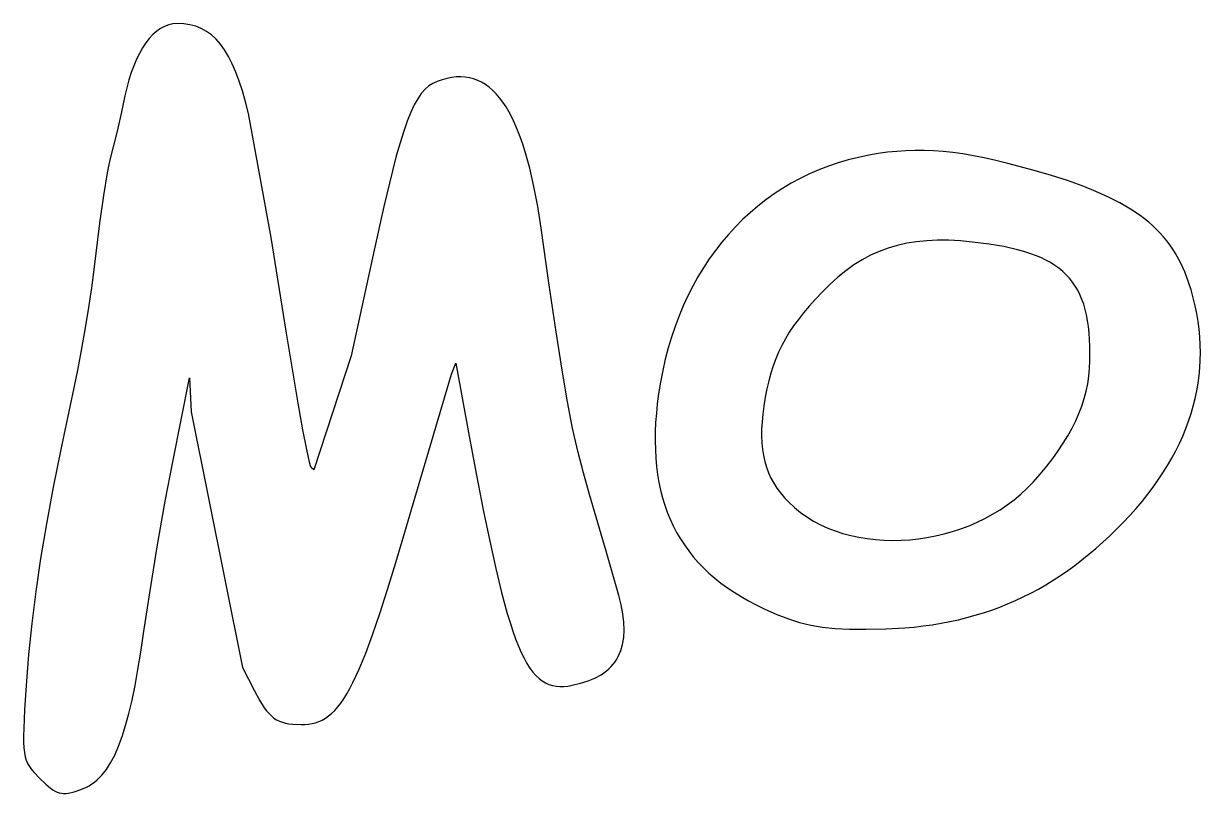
# Model space of a CAD drawing. Header units: millimetres. Extents: x 2.32 to 7.69, y 2.99 to 6.78.
# Drawn here: x 2.636 to 4.315, y 5.673 to 6.771 of the extents above; entities that cross this region are included whole.
import ezdxf

# ---------------------------------------------------------------- set-up
doc = ezdxf.new("R2010")
doc.units = ezdxf.units.MM
doc.header["$MEASUREMENT"] = 0

msp = doc.modelspace()

# ---------------------------------------------------------------- linework, layer by layer
at = {"flags": 128}
for points in [[(2.717473, 5.678199), (2.725672, 5.681663), (2.729594, 5.683798), (2.733401, 5.686212), (2.737098, 5.688915), (2.740686, 5.691913), (2.747554, 5.698833), (2.754031, 5.707036), (2.760145, 5.716591), (2.765921, 5.727563), (2.771387, 5.740018), (2.776569, 5.754024), (2.781495, 5.769646), (2.78619, 5.78695), (2.790681, 5.806005), (2.794996, 5.826874), (2.799161, 5.849626), (2.803202, 5.874326), (2.807147, 5.901042), (2.815876, 5.959029), (2.826634, 6.024512), (2.838057, 6.089457), (2.848779, 6.145833), (2.872815, 6.265625), (2.875, 6.216856), (2.948406, 5.852187), (2.96524, 5.819323), (2.972533, 5.805824), (2.979369, 5.795005), (2.982735, 5.790514), (2.986129, 5.78659), (2.989599, 5.783199), (2.993191, 5.780306), (2.996954, 5.777877), (3.000934, 5.775879), (3.005179, 5.774275), (3.009737, 5.773033), (3.014654, 5.772118), (3.019979, 5.771496), (3.032038, 5.770993), (3.037409, 5.771121), (3.042609, 5.771591), (3.047653, 5.772432), (3.052556, 5.773675), (3.057334, 5.77535), (3.062001, 5.777486), (3.066573, 5.780115), (3.071065, 5.783265), (3.075491, 5.786968), (3.079867, 5.791253), (3.084209, 5.79615), (3.08853, 5.80169), (3.092847, 5.807902), (3.097174, 5.814817), (3.101526, 5.822465), (3.10592, 5.830875), (3.114888, 5.850105), (3.1242, 5.872748), (3.133977, 5.899043), (3.144339, 5.929233), (3.155407, 5.963558), (3.167303, 6.002259), (3.180146, 6.045576), (3.194059, 6.09375), (3.246523, 6.270833), (3.252837, 6.286458), (3.27196, 6.182292), (3.282303, 6.126844), (3.291972, 6.077085), (3.301078, 6.032747), (3.309732, 5.993558), (3.318045, 5.959251), (3.326129, 5.929556), (3.33012, 5.916354), (3.334096, 5.904204), (3.33807, 5.893072), (3.342056, 5.882924), (3.346069, 5.873728), (3.350122, 5.865449), (3.354229, 5.858053), (3.358404, 5.851508), (3.36266, 5.845779), (3.367013, 5.840832), (3.371476, 5.836634), (3.376062, 5.833152), (3.380786, 5.830351), (3.385661, 5.828199), (3.390702, 5.82666), (3.395923, 5.825703), (3.401336, 5.825292), (3.406957, 5.825394), (3.412799, 5.825976), (3.418876, 5.827004), (3.430711, 5.829798), (3.441499, 5.833243), (3.451244, 5.837347), (3.459952, 5.842121), (3.467628, 5.847574), (3.47108, 5.850559), (3.474276, 5.853717), (3.477217, 5.85705), (3.479902, 5.860559), (3.482334, 5.864246), (3.484512, 5.86811), (3.486437, 5.872155), (3.488109, 5.87638), (3.490699, 5.885378), (3.492288, 5.895114), (3.49288, 5.905599), (3.49248, 5.916841), (3.491094, 5.92885), (3.488726, 5.941637), (3.485381, 5.955212), (3.467467, 6.018061), (3.443647, 6.098958), (3.434724, 6.129993), (3.426783, 6.160756), (3.419372, 6.19374), (3.412035, 6.231435), (3.404318, 6.276334), (3.395768, 6.330928), (3.38593, 6.397708), (3.37435, 6.479167), (3.36957, 6.509961), (3.364224, 6.538347), (3.358306, 6.564335), (3.351807, 6.587935), (3.348339, 6.598842), (3.344723, 6.609155), (3.340959, 6.618876), (3.337045, 6.628006), (3.332982, 6.636546), (3.328768, 6.644497), (3.324402, 6.651861), (3.319883, 6.658639), (3.315211, 6.664831), (3.310385, 6.67044), (3.305403, 6.675466), (3.300266, 6.67991), (3.294971, 6.683774), (3.289519, 6.687059), (3.283909, 6.689767), (3.278139, 6.691897), (3.272209, 6.693452), (3.266117, 6.694433), (3.259864, 6.694841), (3.253447, 6.694678), (3.246867, 6.693943), (3.240123, 6.692639), (3.233213, 6.690767), (3.226137, 6.688328), (3.220026, 6.685531), (3.21425, 6.681823), (3.208751, 6.677051), (3.20347, 6.67106), (3.198351, 6.663695), (3.193334, 6.654802), (3.188363, 6.644225), (3.183378, 6.63181), (3.178323, 6.617402), (3.17314, 6.600847), (3.16777, 6.58199), (3.162156, 6.560677), (3.149962, 6.510061), (3.136097, 6.447761), (3.103398, 6.296875), (3.049932, 6.134095), (3.046187, 6.137841), (3.045209, 6.140036), (3.043823, 6.145028), (3.039886, 6.163098), (3.034483, 6.191436), (3.027719, 6.229428), (3.01054, 6.331917), (2.989203, 6.465651), (2.957087, 6.642734), (2.952785, 6.659377), (2.948321, 6.674729), (2.943669, 6.688817), (2.938807, 6.701674), (2.933709, 6.713329), (2.928352, 6.723812), (2.922712, 6.733153), (2.916765, 6.741383), (2.910487, 6.748532), (2.903854, 6.75463), (2.896842, 6.759707), (2.889427, 6.763793), (2.881585, 6.766918), (2.873292, 6.769113), (2.864524, 6.770408), (2.855257, 6.770833), (2.849111, 6.770375), (2.843084, 6.769013), (2.837195, 6.766772), (2.831459, 6.763673), (2.825892, 6.759739), (2.820511, 6.754992), (2.815331, 6.749454), (2.81037, 6.743148), (2.805642, 6.736097), (2.801166, 6.728322), (2.796956, 6.719847), (2.79303, 6.710693), (2.789402, 6.700883), (2.786091, 6.69044), (2.783111, 6.679385), (2.780479, 6.667741), (2.775107, 6.642613), (2.76935, 6.61734), (2.763898, 6.594864), (2.759441, 6.578125), (2.757392, 6.569733), (2.75503, 6.557817), (2.749703, 6.525623), (2.744131, 6.485969), (2.738985, 6.443279), (2.736181, 6.420159), (2.732578, 6.394126), (2.728324, 6.366069), (2.723571, 6.336876), (2.718467, 6.307438), (2.713161, 6.278642), (2.707803, 6.251378), (2.702543, 6.226534), (2.68948, 6.165902), (2.678118, 6.109682), (2.668348, 6.057186), (2.660063, 6.007726), (2.653154, 5.960613), (2.647512, 5.915158), (2.64303, 5.870674), (2.639598, 5.826471), (2.637384, 5.791997), (2.636069, 5.765584), (2.635816, 5.754941), (2.63587, 5.74576), (2.636257, 5.737859), (2.637006, 5.731053), (2.638144, 5.725158), (2.639697, 5.719989), (2.641694, 5.715364), (2.644161, 5.711097), (2.647126, 5.707005), (2.650616, 5.702904), (2.659282, 5.693938), (2.667399, 5.686112), (2.6744, 5.680196), (2.677618, 5.677918), (2.680722, 5.676073), (2.683765, 5.674646), (2.686803, 5.673624), (2.68989, 5.67299), (2.693081, 5.67273), (2.696431, 5.67283), (2.699994, 5.673274), (2.707978, 5.675136), (2.717473, 5.678199)], [(3.838542, 5.906852), (3.866496, 5.907291), (3.893585, 5.908861), (3.906818, 5.910076), (3.919851, 5.91158), (3.932688, 5.913376), (3.945334, 5.915465), (3.957795, 5.91785), (3.970076, 5.920532), (3.982183, 5.923515), (3.99412, 5.9268), (4.005892, 5.93039), (4.017505, 5.934286), (4.028964, 5.93849), (4.040274, 5.943006), (4.05144, 5.947834), (4.062468, 5.952978), (4.073363, 5.958439), (4.084129, 5.964219), (4.094772, 5.970321), (4.105298, 5.976747), (4.115711, 5.983499), (4.126016, 5.990579), (4.13622, 5.997989), (4.146326, 6.005731), (4.156341, 6.013808), (4.166268, 6.022222), (4.176114, 6.030974), (4.185884, 6.040068), (4.205216, 6.059287), (4.214552, 6.069213), (4.223478, 6.079206), (4.231993, 6.089263), (4.240097, 6.099384), (4.24779, 6.109566), (4.255071, 6.119809), (4.261939, 6.13011), (4.268395, 6.140469), (4.274437, 6.150883), (4.280066, 6.161351), (4.285282, 6.171871), (4.290082, 6.182442), (4.294468, 6.193063), (4.298439, 6.203732), (4.301994, 6.214447), (4.305132, 6.225206), (4.307855, 6.236009), (4.31016, 6.246854), (4.312048, 6.257738), (4.313518, 6.268661), (4.314571, 6.279621), (4.315204, 6.290617), (4.315419, 6.301647), (4.315214, 6.312709), (4.314589, 6.323802), (4.313544, 6.334924), (4.312078, 6.346074), (4.310191, 6.35725), (4.307883, 6.36845), (4.305152, 6.379674), (4.302, 6.39092), (4.298424, 6.402185), (4.29307, 6.416566), (4.286908, 6.430129), (4.279871, 6.442922), (4.276003, 6.449046), (4.271892, 6.454995), (4.267528, 6.460776), (4.262903, 6.466396), (4.258009, 6.471859), (4.252837, 6.477173), (4.247379, 6.482343), (4.241627, 6.487376), (4.229205, 6.497053), (4.215504, 6.506252), (4.200457, 6.515023), (4.183995, 6.523414), (4.166053, 6.531474), (4.146562, 6.539251), (4.125456, 6.546794), (4.102666, 6.554152), (4.078125, 6.561374), (4.040634, 6.571411), (4.023374, 6.575586), (4.006974, 6.579211), (3.991338, 6.582295), (3.97637, 6.584847), (3.961971, 6.586874), (3.948047, 6.588387), (3.934499, 6.589395), (3.921231, 6.589905), (3.908145, 6.589927), (3.895146, 6.589471), (3.882137, 6.588544), (3.869019, 6.587155), (3.855698, 6.585314), (3.842075, 6.58303), (3.827226, 6.580019), (3.81265, 6.576426), (3.798357, 6.57226), (3.784353, 6.56753), (3.770648, 6.562245), (3.757248, 6.556415), (3.744162, 6.550047), (3.731398, 6.543151), (3.718963, 6.535736), (3.706865, 6.527811), (3.695113, 6.519385), (3.683714, 6.510467), (3.672676, 6.501066), (3.662007, 6.491191), (3.651715, 6.48085), (3.641808, 6.470053), (3.632294, 6.458809), (3.62318, 6.447127), (3.614475, 6.435015), (3.606187, 6.422483), (3.598323, 6.40954), (3.590891, 6.396194), (3.5839, 6.382455), (3.577356, 6.368331), (3.571269, 6.353832), (3.565646, 6.338967), (3.560494, 6.323744), (3.555823, 6.308172), (3.551639, 6.292261), (3.54795, 6.27602), (3.544765, 6.259457), (3.542092, 6.242581), (3.540293, 6.22861), (3.538904, 6.214943), (3.537925, 6.201578), (3.537358, 6.188514), (3.537203, 6.175749), (3.537462, 6.163279), (3.538135, 6.151104), (3.539224, 6.139221), (3.54073, 6.127627), (3.542653, 6.116322), (3.544995, 6.105302), (3.547757, 6.094566), (3.550939, 6.084112), (3.554543, 6.073937), (3.55857, 6.064039), (3.563021, 6.054417), (3.567897, 6.045068), (3.573198, 6.035991), (3.578926, 6.027182), (3.585083, 6.018641), (3.591668, 6.010364), (3.598683, 6.00235), (3.606129, 5.994597), (3.614008, 5.987103), (3.622319, 5.979865), (3.631064, 5.972882), (3.640244, 5.966152), (3.649861, 5.959671), (3.659914, 5.953439), (3.670406, 5.947453), (3.681337, 5.941711), (3.692708, 5.936212), (3.710964, 5.928089), (3.727585, 5.921566), (3.743385, 5.916479), (3.751231, 5.914423), (3.759177, 5.912664), (3.767325, 5.911182), (3.775775, 5.909958), (3.793993, 5.908196), (3.814644, 5.907215), (3.838542, 5.906852)], [(4.076631, 6.116933), (4.086641, 6.128318), (4.095941, 6.139515), (4.10454, 6.150549), (4.112451, 6.161443), (4.119685, 6.172223), (4.126252, 6.18291), (4.132164, 6.193531), (4.137433, 6.204108), (4.142069, 6.214665), (4.146084, 6.225228), (4.149489, 6.235819), (4.152296, 6.246463), (4.154515, 6.257184), (4.156159, 6.268006), (4.157237, 6.278953), (4.157762, 6.290048), (4.157742, 6.310768), (4.15666, 6.329799), (4.1557, 6.338704), (4.154447, 6.347213), (4.152894, 6.355337), (4.151031, 6.363084), (4.148849, 6.370462), (4.146339, 6.377481), (4.143493, 6.38415), (4.140302, 6.390478), (4.136757, 6.396474), (4.132848, 6.402146), (4.128567, 6.407505), (4.123905, 6.412558), (4.118853, 6.417315), (4.113403, 6.421785), (4.107545, 6.425977), (4.10127, 6.4299), (4.094569, 6.433562), (4.087434, 6.436973), (4.079856, 6.440142), (4.071825, 6.443078), (4.063334, 6.44579), (4.054372, 6.448286), (4.035002, 6.452669), (4.013646, 6.456299), (3.990231, 6.459249), (3.972741, 6.460821), (3.956048, 6.461671), (3.940097, 6.461782), (3.924833, 6.461135), (3.910201, 6.459712), (3.896147, 6.457494), (3.882617, 6.454463), (3.869554, 6.450602), (3.856906, 6.445891), (3.844616, 6.440313), (3.832631, 6.433849), (3.820895, 6.426482), (3.809354, 6.418192), (3.797953, 6.408962), (3.786638, 6.398773), (3.775354, 6.387607), (3.76584, 6.377559), (3.757063, 6.36781), (3.748988, 6.358292), (3.74158, 6.34894), (3.734807, 6.339687), (3.728633, 6.330466), (3.723025, 6.321209), (3.717948, 6.311851), (3.713368, 6.302325), (3.709252, 6.292564), (3.705564, 6.2825), (3.702272, 6.272068), (3.69934, 6.261201), (3.696735, 6.249831), (3.694422, 6.237892), (3.692368, 6.225318), (3.690842, 6.213846), (3.689786, 6.202873), (3.689208, 6.192377), (3.689112, 6.18233), (3.689506, 6.17271), (3.690396, 6.163492), (3.691788, 6.154651), (3.693689, 6.146162), (3.696105, 6.138001), (3.699042, 6.130144), (3.702506, 6.122567), (3.706505, 6.115243), (3.711044, 6.10815), (3.71613, 6.101262), (3.721768, 6.094556), (3.727966, 6.088006), (3.736058, 6.08047), (3.744664, 6.073506), (3.753752, 6.067112), (3.763288, 6.061285), (3.773239, 6.056021), (3.783572, 6.051319), (3.794252, 6.047175), (3.805246, 6.043586), (3.816522, 6.040551), (3.828046, 6.038065), (3.839784, 6.036127), (3.851703, 6.034733), (3.863769, 6.033881), (3.87595, 6.033568), (3.888211, 6.033791), (3.90052, 6.034547), (3.912842, 6.035834), (3.925145, 6.037649), (3.937395, 6.039989), (3.949559, 6.042852), (3.961603, 6.046234), (3.973493, 6.050132), (3.985198, 6.054545), (3.996682, 6.059469), (4.007913, 6.064901), (4.018857, 6.070839), (4.029481, 6.07728), (4.039752, 6.084222), (4.049636, 6.09166), (4.059099, 6.099593), (4.068108, 6.108018), (4.076631, 6.116933)]]:
    msp.add_lwpolyline(points, dxfattribs=at)

doc.saveas('drawing.dxf')
